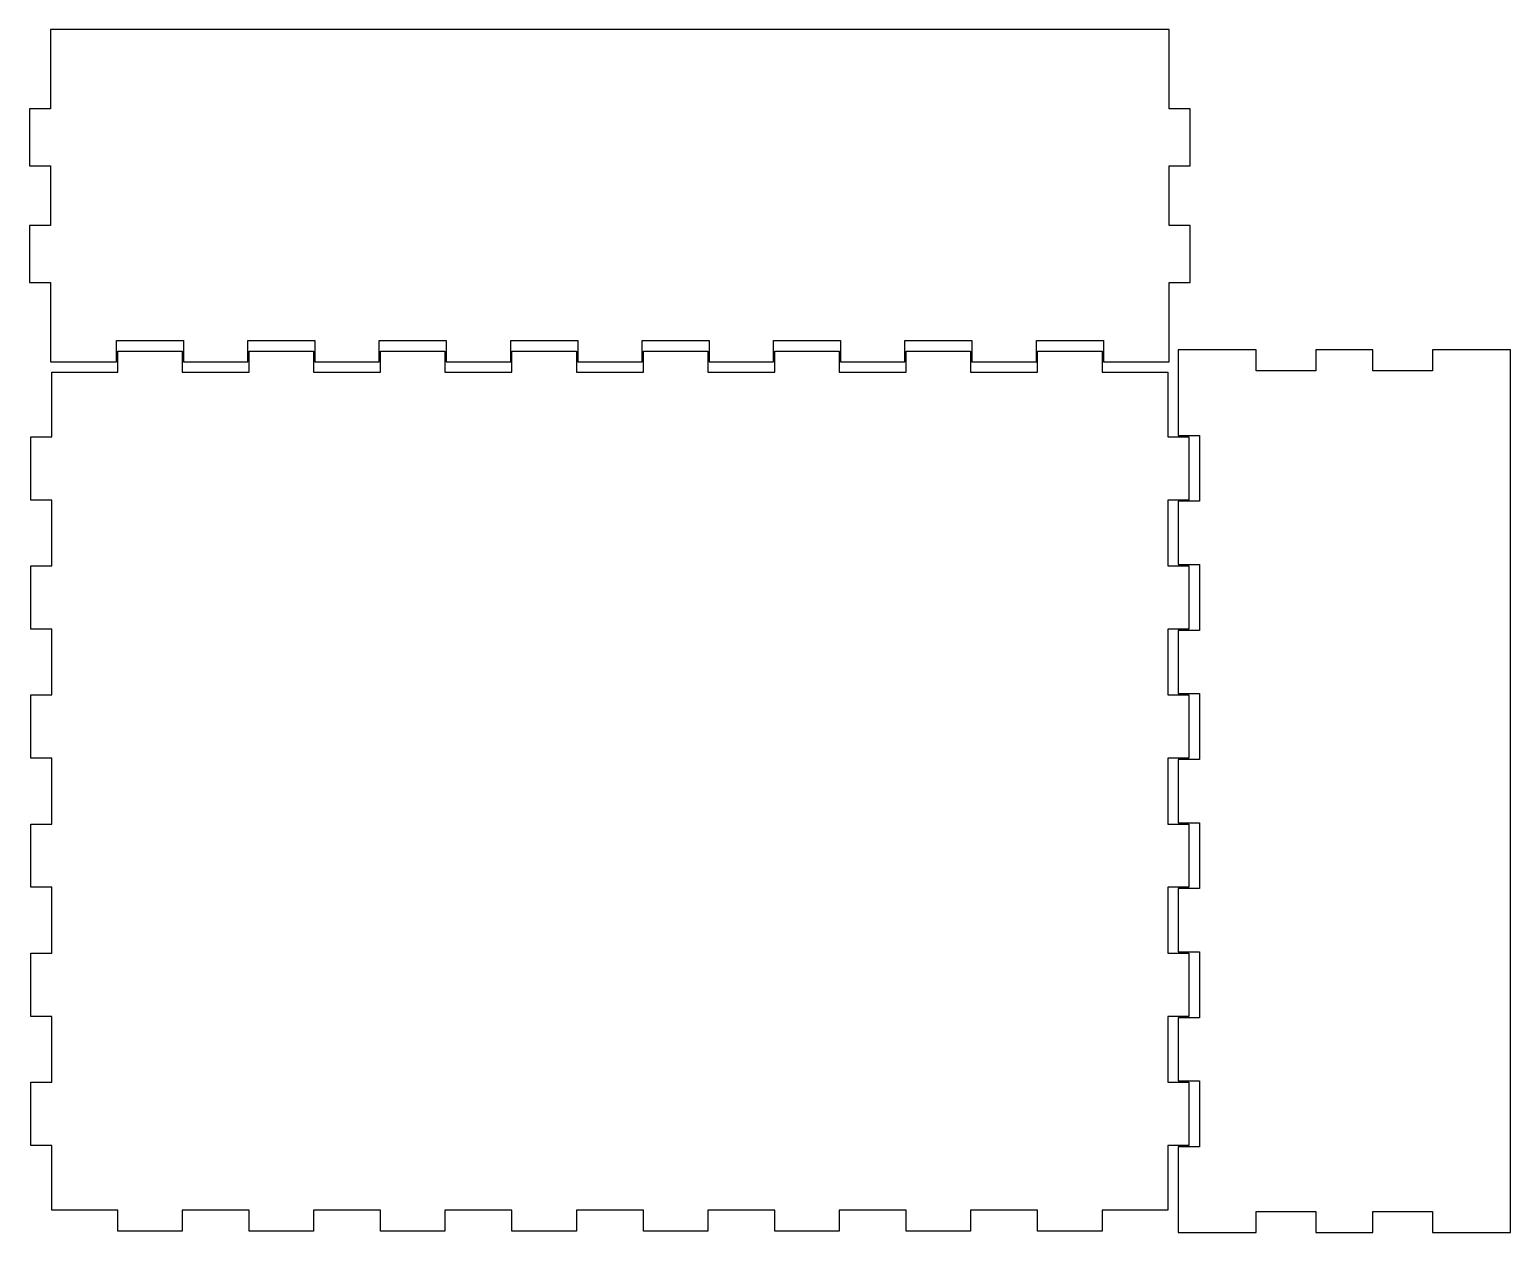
# Model space of a CAD drawing. Header units: metres. Extents: x -3 to 220, y -3 to 178.
import ezdxf

# ---------------------------------------------------------------- set-up
doc = ezdxf.new("R2010")
doc.units = ezdxf.units.M
for name, color, linetype in [('bot', 7, 'Continuous'), ('S_R', 7, 'Continuous'), ('S_T', 7, 'Continuous')]:
    doc.layers.add(name, color=color, linetype=linetype)

msp = doc.modelspace()

# ---------------------------------------------------------------- linework, layer by layer
at = {"layer": 'bot'}
msp.add_lwpolyline([(0, 0), (0, 9.75, 0.75), (0, 9.75), (-3.18, 9.75), (-3.18, 19.31), (0, 19.31, 0.75), (0, 19.31), (0, 29.26, 0.75), (0, 29.26), (-3.18, 29.26), (-3.18, 38.82), (0, 38.82, 0.75), (0, 38.82), (0, 48.77, 0.75), (0, 48.77), (-3.18, 48.77), (-3.18, 58.32), (0, 58.32, 0.75), (0, 58.32), (0, 68.28, 0.75), (0, 68.28), (-3.18, 68.28), (-3.18, 77.83), (0, 77.83, 0.75), (0, 77.83), (0, 87.78, 0.75), (0, 87.78), (-3.18, 87.78), (-3.18, 97.34), (0, 97.34, 0.75), (0, 97.34), (0, 107.29, 0.75), (0, 107.29), (-3.18, 107.29), (-3.18, 116.85), (0, 116.85, 0.75), (0, 116.85), (0, 126.6), (0, 126.6), (9.93, 126.6, 0.75), (9.93, 126.6), (9.93, 129.78), (19.66, 129.78), (19.66, 126.6, 0.75), (19.66, 126.6), (29.79, 126.6, 0.75), (29.79, 126.6), (29.79, 129.78), (39.52, 129.78), (39.52, 126.6, 0.75), (39.52, 126.6), (49.65, 126.6, 0.75), (49.65, 126.6), (49.65, 129.78), (59.38, 129.78), (59.38, 126.6, 0.75), (59.38, 126.6), (69.51, 126.6, 0.75), (69.51, 126.6), (69.51, 129.78), (79.24, 129.78), (79.24, 126.6, 0.75), (79.24, 126.6), (89.36, 126.6, 0.75), (89.36, 126.6), (89.36, 129.78), (99.09, 129.78), (99.09, 126.6, 0.75), (99.09, 126.6), (109.22, 126.6, 0.75), (109.22, 126.6), (109.22, 129.78), (118.95, 129.78), (118.95, 126.6, 0.75), (118.95, 126.6), (129.08, 126.6, 0.75), (129.08, 126.6), (129.08, 129.78), (138.81, 129.78), (138.81, 126.6, 0.75), (138.81, 126.6), (148.94, 126.6, 0.75), (148.94, 126.6), (148.94, 129.78), (158.67, 129.78), (158.67, 126.6, 0.75), (158.67, 126.6), (168.6, 126.6), (168.6, 126.6), (168.6, 116.85, 0.75), (168.6, 116.85), (171.78, 116.85), (171.78, 107.29), (168.6, 107.29, 0.75), (168.6, 107.29), (168.6, 97.34, 0.75), (168.6, 97.34), (171.78, 97.34), (171.78, 87.78), (168.6, 87.78, 0.75), (168.6, 87.78), (168.6, 77.83, 0.75), (168.6, 77.83), (171.78, 77.83), (171.78, 68.28), (168.6, 68.28, 0.75), (168.6, 68.28), (168.6, 58.32, 0.75), (168.6, 58.32), (171.78, 58.32), (171.78, 48.77), (168.6, 48.77, 0.75), (168.6, 48.77), (168.6, 38.82, 0.75), (168.6, 38.82), (171.78, 38.82), (171.78, 29.26), (168.6, 29.26, 0.75), (168.6, 29.26), (168.6, 19.31, 0.75), (168.6, 19.31), (171.78, 19.31), (171.78, 9.75), (168.6, 9.75, 0.75), (168.6, 9.75), (168.6, 0), (168.6, 0), (158.67, 0, 0.75), (158.67, 0), (158.67, -3.18), (148.94, -3.18), (148.94, 0, 0.75), (148.94, 0), (138.81, 0, 0.75), (138.81, 0), (138.81, -3.18), (129.08, -3.18), (129.08, 0, 0.75), (129.08, 0), (118.95, 0, 0.75), (118.95, 0), (118.95, -3.18), (109.22, -3.18), (109.22, 0, 0.75), (109.22, 0), (99.09, 0, 0.75), (99.09, 0), (99.09, -3.18), (89.36, -3.18), (89.36, 0, 0.75), (89.36, 0), (79.24, 0, 0.75), (79.24, 0), (79.24, -3.18), (69.51, -3.18), (69.51, 0, 0.75), (69.51, 0), (59.38, 0, 0.75), (59.38, 0), (59.38, -3.18), (49.65, -3.18), (49.65, 0, 0.75), (49.65, 0), (39.52, 0, 0.75), (39.52, 0), (39.52, -3.18), (29.79, -3.18), (29.79, 0, 0.75), (29.79, 0), (19.66, 0, 0.75), (19.66, 0), (19.66, -3.18), (9.93, -3.18), (9.93, 0, 0.75), (9.93, 0), (0, 0)], format="xyb", dxfattribs=at)
at = {"layer": 'S_R'}
msp.add_lwpolyline([(170.19, 129.98), (170.19, 117.05), (173.37, 117.05, -0.75), (173.37, 117.05), (173.37, 107.09, -0.75), (173.37, 107.09), (170.19, 107.09), (170.19, 97.54), (173.37, 97.54, -0.75), (173.37, 97.54), (173.37, 87.58, -0.75), (173.37, 87.58), (170.19, 87.58), (170.19, 78.03), (173.37, 78.03, -0.75), (173.37, 78.03), (173.37, 68.08, -0.75), (173.37, 68.08), (170.19, 68.08), (170.19, 58.52), (173.37, 58.52, -0.75), (173.37, 58.52), (173.37, 48.57, -0.75), (173.37, 48.57), (170.19, 48.57), (170.19, 39.02), (173.37, 39.02, -0.75), (173.37, 39.02), (173.37, 29.06, -0.75), (173.37, 29.06), (170.19, 29.06), (170.19, 19.51), (173.37, 19.51, -0.75), (173.37, 19.51), (173.37, 9.55, -0.75), (173.37, 9.55), (170.19, 9.55), (170.19, -3.38), (170.19, -3.38), (181.97, -3.38), (181.97, -0.2, -0.75), (181.97, -0.2), (190.98, -0.2, -0.75), (190.98, -0.2), (190.98, -3.38), (199.58, -3.38), (199.58, -0.2, -0.75), (199.58, -0.2), (208.59, -0.2, -0.75), (208.59, -0.2), (208.59, -3.38), (220.37, -3.38), (220.37, 129.98), (208.59, 129.98), (208.59, 126.8, -0.75), (208.59, 126.8), (199.58, 126.8, -0.75), (199.58, 126.8), (199.58, 129.98), (190.98, 129.98), (190.98, 126.8, -0.75), (190.98, 126.8), (181.97, 126.8, -0.75), (181.97, 126.8), (181.97, 129.98), (170.19, 129.98)], format="xyb", dxfattribs=at)
at = {"layer": 'S_T'}
msp.add_lwpolyline([(-0.2, 128.19), (9.73, 128.19), (9.73, 131.37, -0.75), (9.73, 131.37), (19.86, 131.37, -0.75), (19.86, 131.37), (19.86, 128.19), (29.59, 128.19), (29.59, 131.37, -0.75), (29.59, 131.37), (39.72, 131.37, -0.75), (39.72, 131.37), (39.72, 128.19), (49.45, 128.19), (49.45, 131.37, -0.75), (49.45, 131.37), (59.58, 131.37, -0.75), (59.58, 131.37), (59.58, 128.19), (69.31, 128.19), (69.31, 131.37, -0.75), (69.31, 131.37), (79.44, 131.37, -0.75), (79.44, 131.37), (79.44, 128.19), (89.16, 128.19), (89.16, 131.37, -0.75), (89.16, 131.37), (99.29, 131.37, -0.75), (99.29, 131.37), (99.29, 128.19), (109.02, 128.19), (109.02, 131.37, -0.75), (109.02, 131.37), (119.15, 131.37, -0.75), (119.15, 131.37), (119.15, 128.19), (128.88, 128.19), (128.88, 131.37, -0.75), (128.88, 131.37), (139.01, 131.37, -0.75), (139.01, 131.37), (139.01, 128.19), (148.74, 128.19), (148.74, 131.37, -0.75), (148.74, 131.37), (158.87, 131.37, -0.75), (158.87, 131.37), (158.87, 128.19), (168.8, 128.19), (168.8, 128.19), (168.8, 140.17, -0.75), (168.8, 140.17), (171.98, 140.17), (171.98, 148.78), (168.8, 148.78, -0.75), (168.8, 148.78), (168.8, 157.78, -0.75), (168.8, 157.78), (171.98, 157.78), (171.98, 166.39), (168.8, 166.39, -0.75), (168.8, 166.39), (168.8, 178.37), (-0.2, 178.37), (-0.2, 166.39, -0.75), (-0.2, 166.39), (-3.38, 166.39), (-3.38, 157.78), (-0.2, 157.78, -0.75), (-0.2, 157.78), (-0.2, 148.78, -0.75), (-0.2, 148.78), (-3.38, 148.78), (-3.38, 140.17), (-0.2, 140.17, -0.75), (-0.2, 140.17), (-0.2, 128.19)], format="xyb", dxfattribs=at)

doc.saveas('drawing.dxf')
